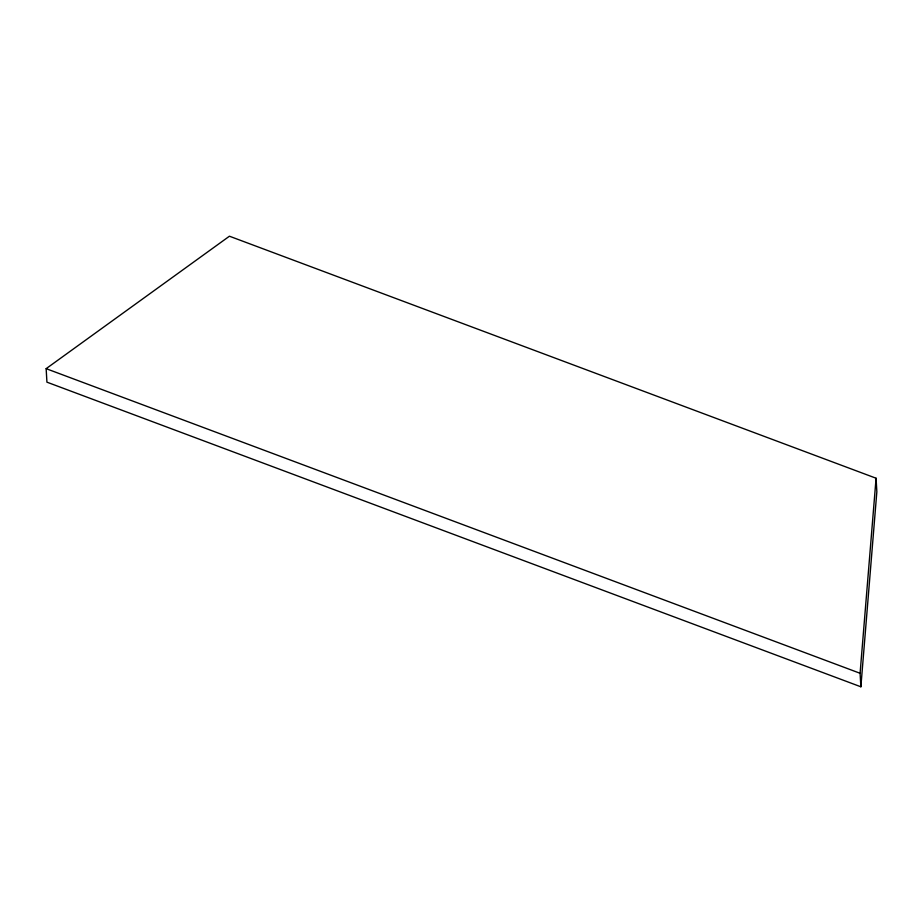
<?xml version="1.0" encoding="UTF-8"?>
<svg xmlns="http://www.w3.org/2000/svg" width="923" height="923" viewBox="0 0 923 923"><rect width="100%" height="100%" fill="white"/><g stroke="black" fill="none" stroke-linecap="round" stroke-linejoin="round"><path stroke-width="1.38" d="M860.871 686.793L860.086 673.282L876.077 478.229L229.435 236.207L46.15 368.658L46.923 382.157L860.871 686.793L876.85 491.728L876.077 478.229M46.15 368.658L860.086 673.282"/></g></svg>
